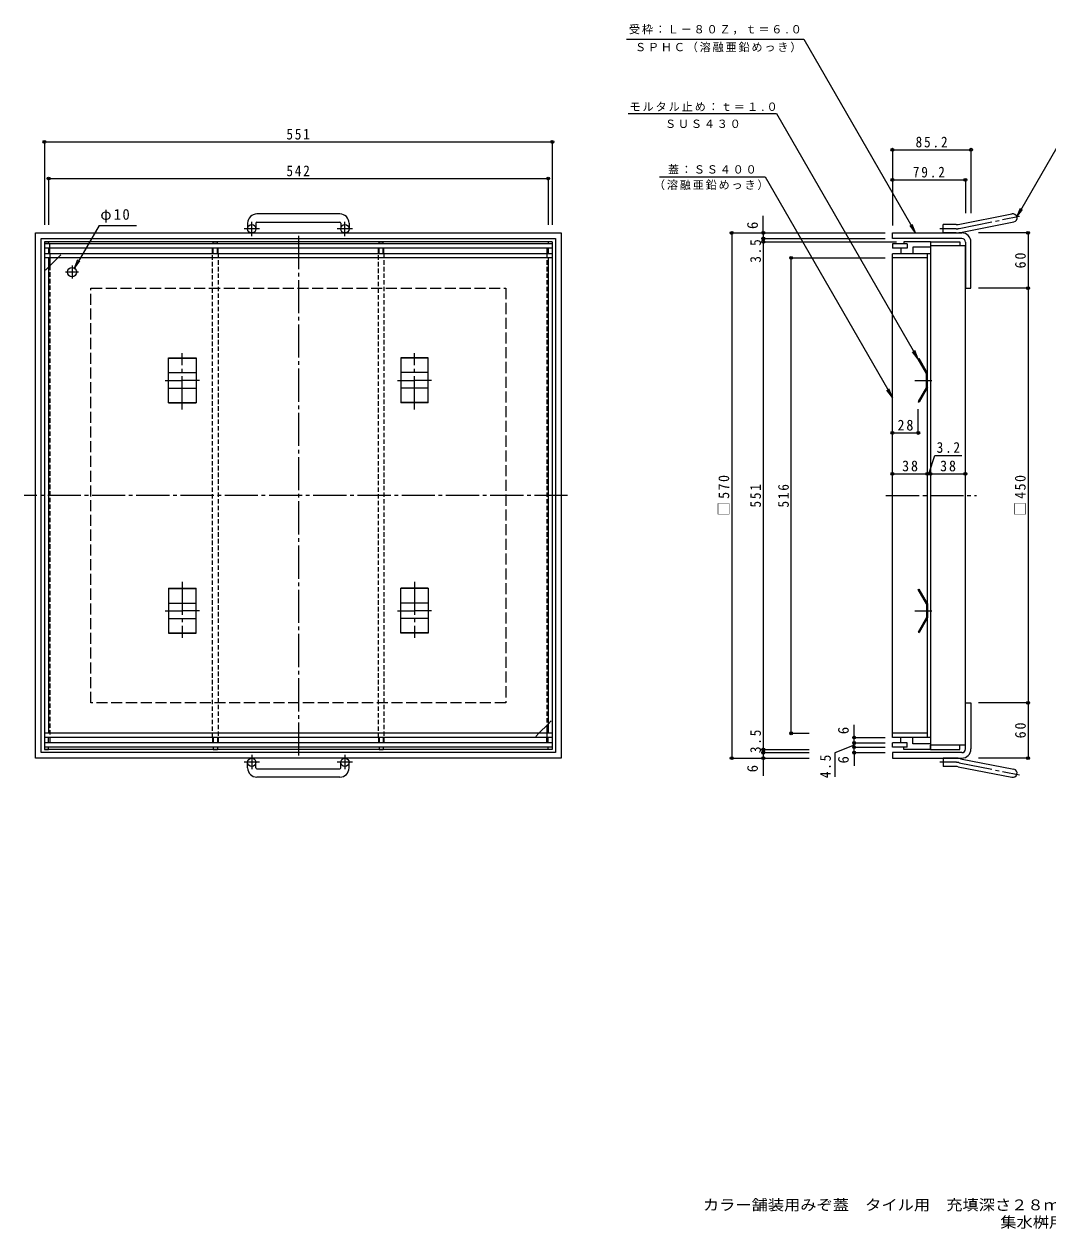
# Model space of a CAD drawing. Units: millimetres, scale not verified. Extents: x -882 to 1105, y -778 to 765.
# Drawn here: x -882 to 228, y -778 to 530 of the extents above; entities that cross this region are included whole.
import ezdxf
from ezdxf.enums import TextEntityAlignment as Align

# ---------------------------------------------------------------- set-up
doc = ezdxf.new("R2010")
doc.units = ezdxf.units.MM
doc.header["$LTSCALE"] = 4
doc.header["$PDMODE"] = 32
doc.header["$PDSIZE"] = 3.2
for name, pattern in [('CHAIN1', [8, 5, -1, 1, -1]), ('CHAIN2', [12, 9, -1, 1, -1]), ('DASHED1', [1.8, 1.2, -0.6]), ('DASHED3', [4, 3, -1])]:
    doc.linetypes.add(name, pattern=pattern)
for name, color, linetype, lineweight in [('0-0_通り芯', 7, 'CHAIN2', 9), ('0-1_躯体', 2, 'DASHED3', 9), ('0-2_仕上', 7, 'Continuous', 9), ('0-3_建具', 4, 'Continuous', 9), ('0-4_その他', 7, 'Continuous', 9), ('0-5_寸法', 7, 'Continuous', 9)]:
    doc.layers.add(name, color=color, linetype=linetype, lineweight=lineweight)
doc.layers.add('F-4_F-4ﾚｲﾔ', color=2, linetype='Continuous')
doc.styles.add('ＭＳ ゴシック', font='')
doc.styles.get('ＭＳ ゴシック').set_extended_font_data('MS Gothic')

msp = doc.modelspace()

# ---------------------------------------------------------------- linework, layer by layer
at = {"layer": '0-0_通り芯'}
for p, q in [((-584.786, 299.72), (-584.786, -266.903)), ((-830.286, 267.421), (-830.286, 253.421)), ((-823.286, 260.421), (-837.286, 260.421)), ((-710.786, 111.399), (-710.786, 172.428)), ((-458.786, 111.399), (-458.786, 172.428)), ((-729.36, 142.921), (-710.786, 142.921)), ((-692.211, 142.921), (-710.786, 142.921)), ((-477.36, 142.921), (-458.786, 142.921)), ((-440.211, 142.921), (-458.786, 142.921)), ((83.968, 142.921), (102.335, 142.921)), ((-292.63, 17.921), (-882.331, 17.921)), ((52.665, 17.921), (151.051, 17.921)), ((-710.786, -75.558), (-710.786, -136.586)), ((-458.786, -75.558), (-458.786, -136.586)), ((-729.36, -107.079), (-710.786, -107.079)), ((-692.211, -107.079), (-710.786, -107.079)), ((-477.36, -107.079), (-458.786, -107.079)), ((-440.211, -107.079), (-458.786, -107.079)), ((83.968, -107.079), (102.335, -107.079))]:
    msp.add_line(p, q, dxfattribs=at)
at = {"layer": '0-1_躯体'}
msp.add_lwpolyline([(-809.786, -207.079), (-809.786, 242.921), (-359.786, 242.921), (-359.786, -207.079)], close=True, dxfattribs=at)
at = {"layer": '0-2_仕上'}
for p, q in [((-860.286, 293.421), (-860.286, -257.58)), ((-860.286, 293.421), (-855.786, 293.421)), ((-309.286, 290.921), (-860.286, 290.921)), ((-855.786, 293.421), (-855.786, 290.921)), ((-672.636, 290.921), (-672.636, 293.421)), ((-497.136, 293.421), (-492.636, 293.421)), ((-497.136, 290.921), (-497.136, 293.421)), ((-492.636, 290.921), (-492.636, 293.421)), ((-313.786, 293.421), (-313.786, 290.921)), ((-309.286, 293.421), (-313.786, 293.421)), ((-309.286, 293.421), (-309.286, -257.58)), ((75.744, 290.921), (59.744, 290.921)), ((59.744, 290.921), (59.744, 286.421)), ((75.744, 290.921), (75.744, 286.421)), ((-309.286, 286.421), (-860.286, 286.421)), ((-309.286, 280.421), (-860.286, 280.421)), ((-309.286, 275.921), (-860.286, 275.921)), ((-855.786, 286.421), (-855.786, 280.421)), ((-845.786, 275.921), (-855.786, 265.921)), ((-855.786, 275.921), (-855.786, -240.08)), ((-677.136, 280.421), (-677.136, 286.421)), ((-672.636, 280.421), (-672.636, 286.421)), ((-497.136, 280.421), (-497.136, 286.421)), ((-492.636, 280.421), (-492.636, 286.421)), ((-313.786, 286.421), (-313.786, 280.421)), ((-313.786, 275.921), (-313.786, -240.08)), ((75.744, 286.421), (59.744, 286.421)), ((100.944, 280.421), (59.744, 280.421)), ((59.744, -244.58), (59.744, 280.421)), ((97.744, 275.921), (59.744, 275.921)), ((68.744, 286.421), (68.744, 280.421)), ((81.944, 287.421), (81.944, 280.421)), ((100.944, 287.421), (81.944, 287.421)), ((97.744, -244.58), (97.744, 280.421)), ((-323.786, -240.08), (-313.786, -230.08)), ((-309.286, -240.08), (-860.286, -240.08)), ((-309.286, -244.58), (-860.286, -244.58)), ((-855.786, -250.58), (-855.786, -244.58)), ((-677.136, -244.58), (-677.136, -250.58)), ((-672.636, -244.58), (-672.636, -250.58)), ((-497.136, -244.58), (-497.136, -250.58)), ((-492.636, -244.58), (-492.636, -250.58)), ((-313.786, -250.58), (-313.786, -244.58)), ((97.744, -240.08), (59.744, -240.08)), ((100.944, -244.58), (59.744, -244.58)), ((68.744, -250.58), (68.744, -244.58)), ((81.944, -251.58), (81.944, -244.58)), ((-309.286, -250.58), (-860.286, -250.58)), ((-309.286, -255.08), (-860.286, -255.08)), ((-860.286, -257.58), (-855.786, -257.58)), ((-855.786, -257.58), (-855.786, -255.08)), ((-672.636, -255.08), (-672.636, -257.58)), ((-497.136, -255.08), (-497.136, -257.58)), ((-497.136, -257.58), (-492.636, -257.58)), ((-492.636, -255.08), (-492.636, -257.58)), ((-313.786, -257.58), (-313.786, -255.08)), ((-309.286, -257.58), (-313.786, -257.58)), ((75.744, -250.58), (59.744, -250.58)), ((59.744, -255.08), (59.744, -250.58)), ((75.744, -255.08), (59.744, -255.08)), ((75.744, -255.08), (75.744, -250.58)), ((100.944, -251.58), (81.944, -251.58)), ((100.944, -257.58), (100.944, -253.08))]:
    msp.add_line(p, q, dxfattribs=at)
at = {"layer": '0-2_仕上', "color": 2}
for p, q in [((-309.286, 293.421), (-860.286, 293.421)), ((100.944, 293.421), (132.944, 293.421)), ((100.944, 293.421), (100.944, -257.58)), ((138.944, 288.921), (100.944, 288.921)), ((132.944, 293.421), (132.944, 288.921)), ((138.944, -253.079), (138.944, 288.921)), ((-854.286, 280.421), (-854.286, 286.421)), ((-854.286, 275.921), (-854.286, 267.42)), ((-677.886, 280.421), (-677.886, 286.421)), ((-671.886, 280.421), (-671.886, 286.421)), ((-497.886, 280.421), (-497.886, 286.421)), ((-491.885, 280.421), (-491.885, 286.421)), ((-315.286, 286.421), (-315.286, 280.421)), ((-315.286, -231.579), (-315.286, -240.08)), ((-854.286, -244.58), (-854.286, -250.58)), ((-677.886, -244.58), (-677.886, -250.58)), ((-671.886, -244.58), (-671.886, -250.58)), ((-497.886, -244.58), (-497.886, -250.58)), ((-491.885, -244.58), (-491.885, -250.58)), ((-315.286, -250.58), (-315.286, -244.58)), ((-309.286, -257.58), (-860.286, -257.58)), ((138.944, -253.079), (100.944, -253.079)), ((100.944, -257.58), (132.944, -257.58)), ((132.944, -257.58), (132.944, -253.079))]:
    msp.add_line(p, q, dxfattribs=at)
at = {"layer": '0-2_仕上', "color": 2, "linetype": 'DASHED1'}
for p, q in [((-854.286, 286.421), (-854.286, 290.921)), ((-854.286, 280.421), (-854.286, 275.921)), ((-677.886, -244.58), (-677.886, 280.421)), ((-671.886, 280.421), (-671.886, -244.58)), ((-497.886, -244.58), (-497.886, 280.421)), ((-491.885, 280.421), (-491.885, -244.58)), ((-315.286, 280.421), (-315.286, -231.579)), ((-854.286, 267.42), (-854.286, -244.58)), ((-315.286, -240.08), (-315.286, -244.58))]:
    msp.add_line(p, q, dxfattribs=at)
at = {"layer": '0-2_仕上', "linetype": 'DASHED1'}
for p, q in [((-845.786, 275.921), (-841.285, 280.421)), ((-855.786, 265.921), (-860.286, 261.421)), ((-313.786, -230.08), (-309.286, -225.58)), ((-323.786, -240.08), (-328.286, -244.58))]:
    msp.add_line(p, q, dxfattribs=at)
at = {"layer": '0-2_仕上', "color": 3}
for p, q in [((-725.786, 118.466), (-725.786, 167.375)), ((-725.786, 167.375), (-695.786, 167.375)), ((-725.786, 166.875), (-695.786, 166.875)), ((-695.786, 167.375), (-695.786, 118.466)), ((-473.786, 167.375), (-473.786, 118.466)), ((-443.786, 167.375), (-473.786, 167.375)), ((-443.786, 166.875), (-473.786, 166.875)), ((-443.786, 118.466), (-443.786, 167.375)), ((87.744, 166.009), (88.61, 166.509)), ((96.744, 150.421), (87.744, 166.009)), ((97.744, 150.689), (88.61, 166.509)), ((-725.786, 151.287), (-695.786, 151.287)), ((-443.786, 151.287), (-473.786, 151.287)), ((96.744, 135.421), (96.744, 150.421)), ((97.744, 135.153), (97.744, 150.689)), ((-725.786, 134.555), (-695.786, 134.555)), ((-443.786, 134.555), (-473.786, 134.555)), ((97.744, 135.153), (88.61, 119.332)), ((-725.786, 118.966), (-695.786, 118.966)), ((-725.786, 118.466), (-695.786, 118.466)), ((-443.786, 118.966), (-473.786, 118.966)), ((-443.786, 118.466), (-473.786, 118.466)), ((-725.786, -82.625), (-725.786, -131.534)), ((-725.786, -82.625), (-695.786, -82.625)), ((-725.786, -83.125), (-695.786, -83.125)), ((-695.786, -131.534), (-695.786, -82.625)), ((-473.786, -131.534), (-473.786, -82.625)), ((-443.786, -82.625), (-473.786, -82.625)), ((-443.786, -83.125), (-473.786, -83.125)), ((-443.786, -82.625), (-443.786, -131.534)), ((97.744, -99.311), (88.61, -83.491)), ((-725.786, -98.713), (-695.786, -98.713)), ((-443.786, -98.713), (-473.786, -98.713)), ((96.744, -99.579), (96.744, -114.579)), ((97.744, -99.311), (97.744, -114.847)), ((-725.786, -115.445), (-695.786, -115.445)), ((-443.786, -115.445), (-473.786, -115.445)), ((96.744, -114.579), (87.744, -130.168)), ((97.744, -114.847), (88.61, -130.668)), ((87.744, -130.168), (88.61, -130.668)), ((-725.786, -131.034), (-695.786, -131.034)), ((-725.786, -131.534), (-695.786, -131.534)), ((-443.786, -131.034), (-473.786, -131.034)), ((-443.786, -131.534), (-473.786, -131.534))]:
    msp.add_line(p, q, dxfattribs=at)
at = {"layer": '0-2_仕上'}
for points in [[(-677.136, 290.921), (-677.136, 293.421), (-672.636, 293.421)], [(100.944, 293.421), (72.244, 293.421), (72.244, 290.921)], [(-677.136, -255.08), (-677.136, -257.58), (-672.636, -257.58)], [(100.944, -257.58), (72.244, -257.58), (72.244, -255.08)]]:
    msp.add_lwpolyline(points, dxfattribs=at)
at = {"layer": '0-2_仕上', "color": 3}
for points in [[(96.744, 135.421), (87.744, 119.832), (88.61, 119.332)], [(96.744, -99.579), (87.744, -83.991), (88.61, -83.491)]]:
    msp.add_lwpolyline(points, dxfattribs=at)
at = {"layer": '0-2_仕上'}
msp.add_circle((-830.286, 260.421), 5, dxfattribs=at)
at = {"layer": '0-3_建具', "linetype": 'CHAIN1'}
for p, q in [((-635.286, 299.313), (-635.286, 314.911)), ((-534.285, 299.313), (-534.285, 314.911)), ((-627.123, 307.421), (-643.53, 307.421)), ((-526.122, 307.421), (-542.53, 307.421)), ((-627.123, -271.58), (-643.53, -271.58)), ((-635.286, -263.472), (-635.286, -279.07)), ((-526.122, -271.58), (-542.53, -271.58)), ((-534.285, -263.472), (-534.285, -279.07))]:
    msp.add_line(p, q, dxfattribs=at)
at = {"layer": '0-3_建具'}
for p, q in [((-539.786, 323.521), (-629.785, 323.521)), ((-629.785, 314.521), (-539.785, 314.521)), ((131.089, 312.227), (189.279, 323.521)), ((133.418, 303.534), (191.609, 314.827)), ((-639.786, 313.521), (-639.786, 307.421)), ((-630.786, 313.521), (-630.786, 307.421)), ((-538.786, 313.521), (-538.786, 307.421)), ((-529.786, 313.521), (-529.786, 307.421)), ((114.944, 302.921), (114.944, 311.92)), ((128.76, 311.92), (114.944, 311.92)), ((128.759, 302.921), (114.944, 302.921)), ((134.944, 296.921), (59.744, 296.921)), ((134.944, -261.079), (59.744, -261.079)), ((-639.786, -277.68), (-639.786, -271.58)), ((-630.786, -277.68), (-630.786, -271.58)), ((-538.786, -277.68), (-538.786, -271.58)), ((-529.786, -277.68), (-529.786, -271.58)), ((114.944, -267.079), (114.944, -276.079)), ((128.759, -267.079), (114.944, -267.079)), ((133.418, -267.693), (191.609, -278.986)), ((-629.785, -278.68), (-539.785, -278.68)), ((128.76, -276.079), (114.944, -276.079)), ((131.089, -276.386), (189.279, -287.679)), ((-539.786, -287.68), (-629.785, -287.68))]:
    msp.add_line(p, q, dxfattribs=at)
at = {"layer": '0-3_建具', "linetype": 'CHAIN2'}
for p, q in [((132.253, 307.88), (197.42, 321.043)), ((128.759, 307.42), (111.139, 307.42)), ((128.759, -271.579), (111.139, -271.579)), ((132.253, -272.039), (197.42, -285.202))]:
    msp.add_line(p, q, dxfattribs=at)
at = {"layer": '0-3_建具'}
for points in [[(-869.786, -267.079), (-869.786, 302.921), (-299.786, 302.921), (-299.786, -267.079)], [(-863.786, -261.079), (-863.786, 296.921), (-305.786, 296.921), (-305.786, -261.079)]]:
    msp.add_lwpolyline(points, close=True, dxfattribs=at)
for points in [[(59.744, 296.921), (59.744, 302.921), (134.944, 302.921)], [(138.944, 292.92), (138.944, 242.921), (144.944, 242.921), (144.944, 292.92)], [(138.944, -257.079), (138.944, -207.079), (144.944, -207.079), (144.944, -257.079)], [(59.744, -261.079), (59.744, -267.079), (134.944, -267.079)]]:
    msp.add_lwpolyline(points, dxfattribs=at)
for centre in [(-635.286, 307.421), (-534.286, 307.421), (-635.286, -271.58), (-534.286, -271.58)]:
    msp.add_circle(centre, 4.5, dxfattribs=at)
for centre, radius, start, end in [((-629.785, 313.521), 10, 90, 180), ((-629.785, 313.521), 1, 90, 180), ((-539.786, 313.521), 10, 0, 90), ((-539.785, 313.521), 1, 0, 90), ((190.444, 319.174), 4.5, 285.00014, 104.99991), ((128.759, 320.92), 18, 270, 285), ((128.76, 320.92), 9, 270, 285.00002), ((134.944, 292.92), 10, 0, 90), ((134.944, 292.92), 4, 0, 90), ((134.944, -257.079), 4, 270, 0), ((134.944, -257.079), 10, 270, 0), ((128.759, -285.079), 18, 75, 90), ((-629.785, -277.68), 10, 180, 270), ((-629.785, -277.68), 1, 180, 270), ((-539.786, -277.68), 10, 270, 0), ((-539.785, -277.68), 1, 270, 0), ((128.76, -285.079), 9, 74.99998, 90), ((190.444, -283.333), 4.5, 255.00009, 74.99986)]:
    msp.add_arc(centre, radius, start, end, dxfattribs=at)
at = {"layer": '0-3_建具', "linetype": 'CHAIN2'}
for centre, start, end in [((128.759, 320.92), 270, 284.99995), ((128.759, -285.079), 75.00005, 90)]:
    msp.add_arc(centre, 13.5, start, end, dxfattribs=at)
at = {"layer": '0-4_その他'}
for p, q in [((-860.286, 402.935), (-860.286, 311.851)), ((-860.286, 401.735), (-309.286, 401.735)), ((-309.286, 402.935), (-309.286, 311.851)), ((59.744, 394.383), (59.744, 310.921)), ((59.744, 393.183), (144.944, 393.183)), ((144.944, 394.383), (144.944, 324.556)), ((-855.786, 363.12), (-855.786, 311.851)), ((-855.786, 361.92), (-313.786, 361.92)), ((-313.786, 363.12), (-313.786, 311.851)), ((59.744, 360.519), (138.944, 360.519)), ((138.944, 361.719), (138.944, 324.556)), ((-80.382, 302.921), (-80.382, 321.477)), ((-801.063, 311.036), (-827.786, 264.751)), ((-801.063, 311.036), (-760.246, 311.036)), ((-115.856, 302.921), (51.744, 302.921)), ((-114.656, 302.921), (-114.656, -267.079)), ((-80.382, 302.921), (-80.382, 296.921)), ((208.139, 302.92), (152.944, 302.92)), ((206.939, 302.92), (206.939, 242.921)), ((-81.582, 296.921), (51.744, 296.921)), ((-81.582, 293.421), (64.244, 293.421)), ((-80.382, 296.921), (-80.382, 293.421)), ((-80.382, 293.421), (-80.382, -257.58)), ((-51.315, 275.921), (51.744, 275.921)), ((-50.115, -240.08), (-50.115, 275.921)), ((-827.786, 264.751), (-823.959, 273.99)), ((-827.786, 264.751), (-821.698, 272.684)), ((208.139, 242.921), (152.944, 242.921)), ((206.939, 242.921), (206.939, -207.079)), ((87.744, 84.733), (87.744, 111.832)), ((59.744, 85.933), (87.744, 85.933)), ((59.744, 41.626), (97.744, 41.626)), ((97.744, 41.626), (100.944, 41.626)), ((100.944, 41.626), (138.944, 41.626)), ((208.139, -207.079), (152.944, -207.079)), ((206.939, -207.079), (206.939, -267.079)), ((18.22, -244.58), (18.22, -230.93)), ((-51.315, -240.08), (-30.524, -240.08)), ((17.02, -244.58), (51.744, -244.58)), ((18.22, -250.58), (18.22, -244.58)), ((-81.582, -257.58), (-30.524, -257.58)), ((-81.582, -261.079), (-30.524, -261.079)), ((-80.382, -257.58), (-80.382, -261.079)), ((-80.382, -261.079), (-80.382, -267.079)), ((18.22, -252.83), (-2.914, -261.425)), ((-2.914, -261.425), (-2.914, -287.445)), ((17.02, -250.58), (51.744, -250.58)), ((17.02, -255.08), (51.744, -255.08)), ((17.02, -261.079), (51.744, -261.079)), ((18.22, -255.08), (18.22, -250.58)), ((18.22, -261.079), (18.22, -255.08)), ((18.22, -261.079), (18.22, -275.318)), ((-115.856, -267.079), (-30.524, -267.079)), ((-80.382, -267.079), (-80.382, -286.373)), ((208.139, -267.079), (152.944, -267.079))]:
    msp.add_line(p, q, dxfattribs=at)
msp.add_lwpolyline([(99.344, 41.626), (105.702, 61.472), (134.902, 61.472)], dxfattribs=at)
for p in [(-860.286, 401.735), (-309.286, 401.735), (59.744, 393.183), (144.944, 393.183), (-855.786, 361.92), (-313.786, 361.92), (59.744, 360.519), (138.944, 360.519), (-114.656, 302.921), (-80.382, 302.921), (206.939, 302.92), (-80.382, 296.921), (-80.382, 293.421), (-50.115, 275.921), (206.939, 242.921), (59.744, 85.933), (87.744, 85.933), (59.744, 41.626), (97.744, 41.626), (100.944, 41.626), (138.944, 41.626), (206.939, -207.079), (-50.115, -240.08), (18.22, -244.58), (-80.382, -257.58), (-80.382, -261.079), (18.22, -250.58), (18.22, -255.08), (18.22, -261.079), (-114.656, -267.079), (-80.382, -267.079), (206.939, -267.079)]:
    msp.add_point(p, dxfattribs=at)
at = {"layer": '0-5_寸法'}
for p, q in [((-228.867, 513.212), (-36.474, 513.212)), ((-36.474, 513.212), (84.938, 302.921)), ((-227.028, 432.449), (-66.085, 432.449)), ((-66.085, 432.449), (87.744, 166.009)), ((-192.917, 363.908), (-78.499, 363.908)), ((-78.499, 363.908), (59.744, 124.463)), ((194.744, 320.502), (200.831, 328.436)), ((84.938, 302.921), (78.85, 310.854)), ((84.938, 302.921), (81.111, 312.159)), ((87.744, 166.009), (81.656, 173.943)), ((87.744, 166.009), (83.917, 175.248)), ((59.744, 124.463), (53.656, 132.396)), ((59.744, 124.463), (55.917, 133.702))]:
    msp.add_line(p, q, dxfattribs=at)
msp.add_lwpolyline([(263.73, 439.991), (194.744, 320.502), (198.571, 329.741)], dxfattribs=at)

# ---------------------------------------------------------------- texts
at = {"layer": '0-4_その他', "color": 2, "style": 'ＭＳ ゴシック'}
for p in [(-82.782, 307.146), (15.82, -241.053), (15.82, -272.824), (-82.782, -282.426)]:
    msp.add_text('6', height=11.73, rotation=90, dxfattribs=at).set_placement(p, align=Align.BOTTOM_LEFT)
at = {"layer": '0-4_その他', "color": 2, "char_height": 11.73, "attachment_point": 7, "style": 'ＭＳ ゴシック'}
for s, insert in [('\\T1.27;\\W0.9;551', (-597.786, 404.135)), ('\\T1.28;\\W0.9;85.2', (84.844, 395.583)), ('\\T1.27;\\W0.9;542', (-597.786, 364.32)), ('\\T1.28;\\W0.9;79.2', (81.844, 362.919)), ('\\T1.19;φ10', (-799.616, 314.044)), ('\\T1.27;\\W0.95;28', (65.244, 88.333)), ('\\T1.27;\\W0.9;3.2', (107.714, 64.121)), ('\\T1.27;\\W0.95;38', (70.244, 44.026)), ('\\T1.27;\\W0.95;38', (111.444, 44.026))]:
    msp.add_mtext(s, dxfattribs=dict(at, insert=insert))
at = {"layer": '0-4_その他', "color": 2, "char_height": 11.73, "attachment_point": 7, "rotation": 90, "style": 'ＭＳ ゴシック'}
for s, insert in [('\\T1.27;\\W0.9;3.5', (-82.782, 270.594)), ('\\T1.27;\\W0.95;60', (204.539, 264.421)), ('\\T1.21;\\W0.95;□570', (-117.056, -4.079)), ('\\T1.21;\\W0.95;□450', (204.539, -4.079)), ('\\T1.27;\\W0.9;551', (-82.782, 4.921)), ('\\T1.27;\\W0.9;516', (-52.515, 4.921)), ('\\T1.27;\\W0.95;60', (204.539, -245.579)), ('\\T1.27;\\W0.9;3.5', (-82.782, -261.623)), ('\\T1.27;\\W0.9;4.5', (-6.917, -288.789))]:
    msp.add_mtext(s, dxfattribs=dict(at, insert=insert))
at = {"layer": '0-5_寸法', "char_height": 8.798, "attachment_point": 7, "style": 'ＭＳ ゴシック'}
for s, insert in [('\\T1.17;受枠：Ｌ－８０Ｚ，ｔ＝６.０', (-226.132, 518.153)), ('\\T1.17;ＳＰＨＣ（溶融亜鉛めっき）', (-219.528, 498.906)), ('\\T1.18;モルタル止め：ｔ＝１.０', (-225.502, 434.88)), ('\\T1.17;ＳＵＳ４３０', (-187.002, 416.696)), ('\\T1.17;蓋：ＳＳ４００', (-183.797, 366.811)), ('\\T1.17;（溶融亜鉛めっき）', (-199.039, 349.427))]:
    msp.add_mtext(s, dxfattribs=dict(at, insert=insert))
at = {"layer": 'F-4_F-4ﾚｲﾔ', "style": 'ＭＳ ゴシック', "width": 1.1}
for s, p in [('カラー舗装用みぞ蓋\u3000タイル用\u3000充填深さ２８ｍｍ\u3000スチール製', (-145.808, -761.267)), ('集水桝用\u3000ＨＥＳＷ－２－４５０－Ｚ', (176.771, -780.096))]:
    msp.add_text(s, height=11.73, dxfattribs=at).set_placement(p, align=Align.BOTTOM_LEFT)

doc.saveas('drawing.dxf')
